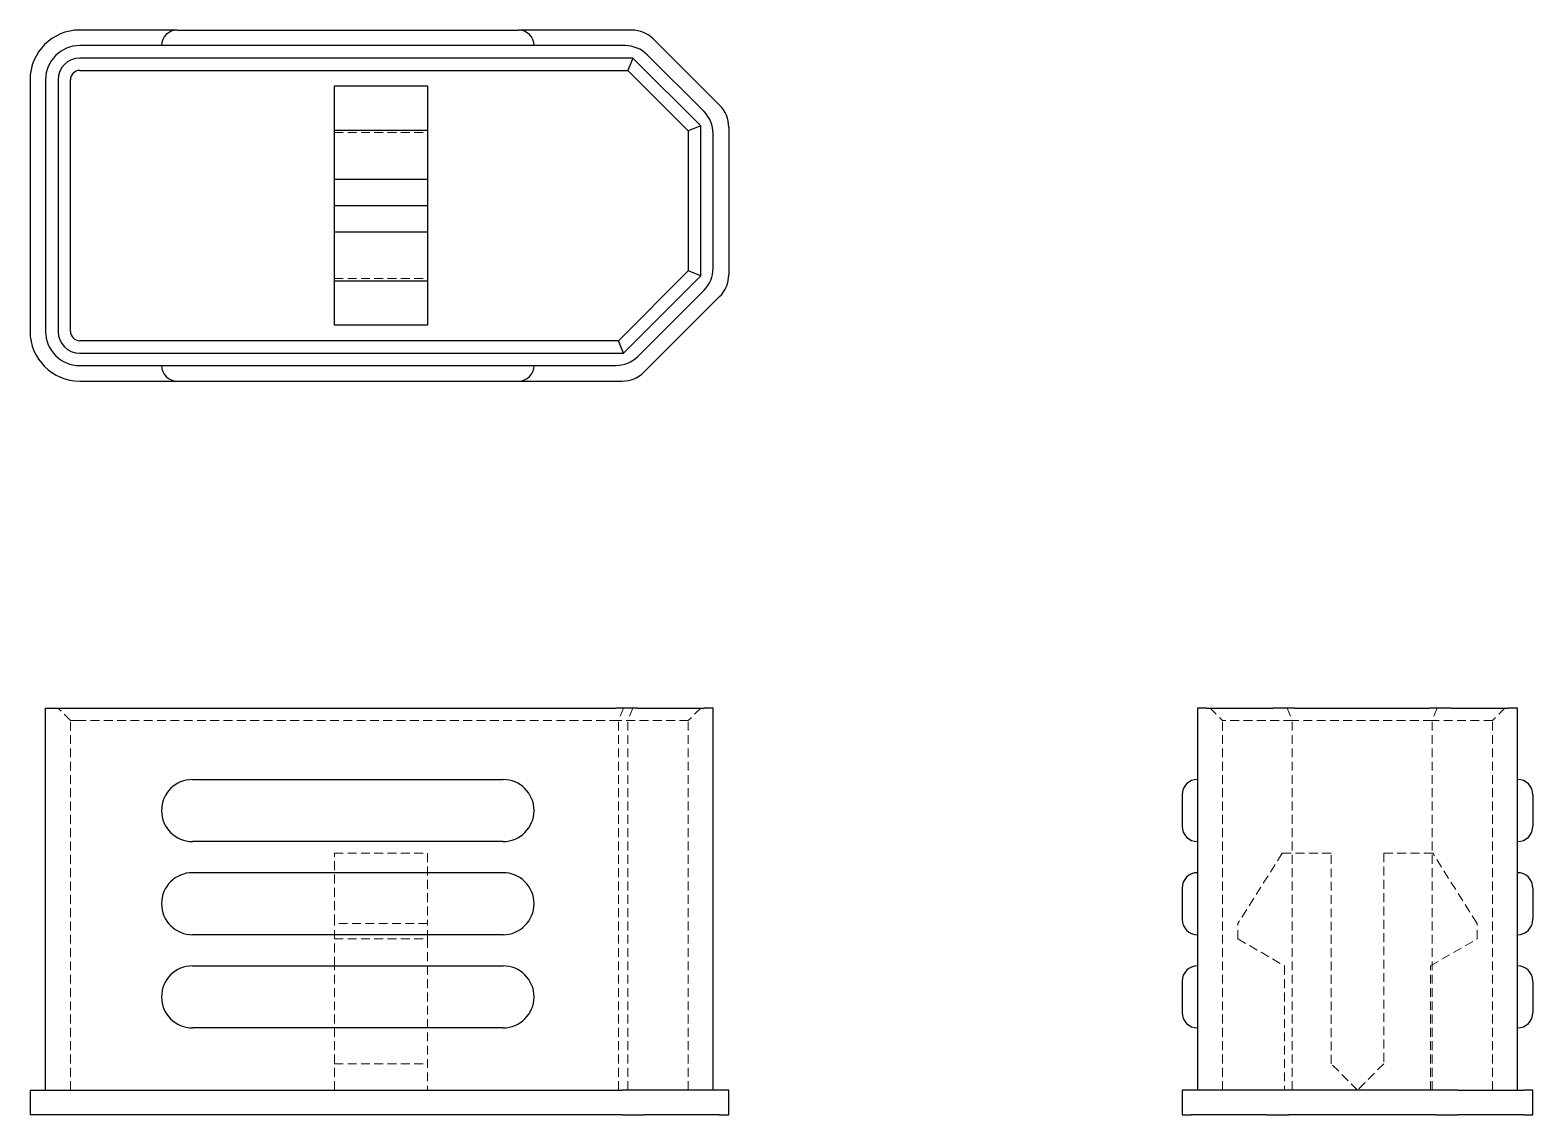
# Model space of a CAD drawing. Header units: millimetres. Extents: x 33 to 248, y 28 to 183.
import ezdxf

# ---------------------------------------------------------------- set-up
doc = ezdxf.new("R2010")
doc.units = ezdxf.units.MM
doc.linetypes.add('HIDDEN', pattern=[1.905, 1.27, -0.635])

msp = doc.modelspace()

# ---------------------------------------------------------------- linework, layer by layer
at = {"color": 7, "linetype": 'Continuous', "lineweight": 25}
for p, q in [((54.04, 183.11), (40.11, 183.11)), ((54.04, 183.11), (56.26, 183.11)), ((56.26, 183.11), (100.7, 183.11)), ((100.7, 183.11), (102.93, 183.11)), ((119.11, 183.11), (102.93, 183.11)), ((118.19, 180.89), (40.11, 180.89)), ((131.7, 172.36), (122.25, 181.81)), ((119.29, 179.11), (40.11, 179.11)), ((119.29, 179.11), (118.56, 177.33)), ((129, 169.4), (119.29, 179.11)), ((129.48, 171.44), (121.33, 179.59)), ((40.11, 177.33), (118.56, 177.33)), ((118.56, 177.33), (127.22, 168.67)), ((33, 176), (33, 140)), ((35.22, 176), (35.22, 140)), ((37, 176), (37, 140)), ((38.78, 140), (38.78, 176)), ((76.56, 168.77), (76.56, 175.11)), ((76.56, 175.11), (89.89, 175.11)), ((89.89, 175.11), (89.89, 168.77)), ((76.56, 168.77), (89.89, 168.77)), ((76.56, 161.78), (76.56, 168.77)), ((89.89, 168.77), (89.89, 161.78)), ((129, 169.4), (127.22, 168.67)), ((127.22, 168.67), (127.22, 148.67)), ((129, 147.93), (129, 169.4)), ((130.78, 149.03), (130.78, 168.3)), ((133, 169.22), (133, 148.11)), ((76.56, 161.78), (89.89, 161.78)), ((76.56, 158), (76.56, 161.78)), ((89.89, 161.78), (89.89, 158)), ((76.56, 158), (89.89, 158)), ((76.56, 154.22), (76.56, 158)), ((89.89, 158), (89.89, 154.22)), ((76.56, 154.22), (89.89, 154.22)), ((76.56, 147.23), (76.56, 154.22)), ((89.89, 154.22), (89.89, 147.23)), ((127.22, 148.67), (117.22, 138.67)), ((129, 147.93), (127.22, 148.67)), ((76.56, 147.23), (89.89, 147.23)), ((76.56, 140.89), (76.56, 147.23)), ((89.89, 147.23), (89.89, 140.89)), ((117.96, 136.89), (129, 147.93)), ((120, 136.41), (129.48, 145.89)), ((131.7, 144.97), (120.92, 134.19)), ((89.89, 140.89), (76.56, 140.89)), ((117.22, 138.67), (40.11, 138.67)), ((117.96, 136.89), (117.22, 138.67)), ((40.11, 136.89), (117.96, 136.89)), ((40.11, 135.11), (116.85, 135.11)), ((40.11, 132.89), (54.04, 132.89)), ((54.04, 132.89), (56.26, 132.89)), ((56.26, 132.89), (100.7, 132.89)), ((100.7, 132.89), (102.93, 132.89)), ((102.93, 132.89), (117.77, 132.89)), ((35.22, 31.44), (35.22, 86.11)), ((35.22, 86.11), (40.11, 86.11)), ((40.11, 86.11), (116.85, 86.11)), ((120, 86.11), (116.85, 86.11)), ((120, 86.11), (129.48, 86.11)), ((130.78, 86.11), (129.48, 86.11)), ((130.78, 31.44), (130.78, 86.11)), ((200.11, 86.11), (200.11, 31.44)), ((201.41, 86.11), (200.11, 86.11)), ((201.41, 86.11), (210.89, 86.11)), ((214.03, 86.11), (210.89, 86.11)), ((214.03, 86.11), (233.3, 86.11)), ((236.44, 86.11), (233.3, 86.11)), ((236.44, 86.11), (244.59, 86.11)), ((245.89, 86.11), (244.59, 86.11)), ((245.89, 31.44), (245.89, 86.11)), ((56.26, 75.89), (100.7, 75.89)), ((197.89, 73.67), (197.89, 69.22)), ((248.11, 73.67), (248.11, 69.22)), ((100.7, 67), (56.26, 67)), ((56.26, 62.56), (100.7, 62.56)), ((197.89, 60.33), (197.89, 55.89)), ((248.11, 60.33), (248.11, 55.89)), ((100.7, 53.67), (56.26, 53.67)), ((56.26, 49.22), (100.7, 49.22)), ((197.89, 47), (197.89, 42.56)), ((248.11, 47), (248.11, 42.56)), ((100.7, 40.33), (56.26, 40.33)), ((33, 31.44), (33, 27.89)), ((33, 31.44), (40.11, 31.44)), ((40.11, 31.44), (117.77, 31.44)), ((120.92, 31.44), (117.77, 31.44)), ((131.7, 31.44), (120.92, 31.44)), ((133, 31.44), (131.7, 31.44)), ((133, 27.89), (133, 31.44)), ((197.89, 31.44), (197.89, 27.89)), ((199.19, 31.44), (197.89, 31.44)), ((209.97, 31.44), (199.19, 31.44)), ((213.11, 31.44), (209.97, 31.44)), ((234.22, 31.44), (213.11, 31.44)), ((237.36, 31.44), (234.22, 31.44)), ((237.36, 31.44), (246.81, 31.44)), ((248.11, 31.44), (246.81, 31.44)), ((248.11, 27.89), (248.11, 31.44)), ((40.11, 27.89), (33, 27.89)), ((117.77, 27.89), (40.11, 27.89)), ((117.77, 27.89), (120.92, 27.89)), ((131.7, 27.89), (120.92, 27.89)), ((131.7, 27.89), (133, 27.89)), ((197.89, 27.89), (199.19, 27.89)), ((209.97, 27.89), (199.19, 27.89)), ((209.97, 27.89), (213.11, 27.89)), ((234.22, 27.89), (213.11, 27.89)), ((234.22, 27.89), (237.36, 27.89)), ((246.81, 27.89), (237.36, 27.89)), ((246.81, 27.89), (248.11, 27.89))]:
    msp.add_line(p, q, dxfattribs=at)
at = {"color": 7, "linetype": 'HIDDEN', "lineweight": 18}
for p, q in [((76.56, 168.44), (89.89, 168.44)), ((76.56, 147.56), (89.89, 147.56)), ((38.78, 84.33), (37, 86.11)), ((117.96, 86.11), (117.22, 84.33)), ((119.29, 86.11), (118.56, 84.33)), ((129, 86.11), (127.22, 84.33)), ((201.89, 86.11), (203.67, 84.33)), ((212.93, 86.11), (213.67, 84.33)), ((234.4, 86.11), (233.67, 84.33)), ((244.11, 86.11), (242.33, 84.33)), ((40.11, 84.33), (38.78, 84.33)), ((38.78, 31.44), (38.78, 84.33)), ((117.22, 84.33), (40.11, 84.33)), ((117.22, 31.44), (117.22, 84.33)), ((127.22, 84.33), (117.22, 84.33)), ((118.56, 31.44), (118.56, 84.33)), ((127.22, 31.44), (127.22, 84.33)), ((213.67, 84.33), (203.67, 84.33)), ((203.67, 31.44), (203.67, 84.33)), ((233.67, 84.33), (213.67, 84.33)), ((213.67, 31.44), (213.67, 84.33)), ((242.33, 84.33), (233.67, 84.33)), ((233.67, 31.44), (233.67, 84.33)), ((242.33, 31.44), (242.33, 84.33)), ((76.56, 55.29), (76.56, 65.33)), ((76.56, 65.33), (89.89, 65.33)), ((89.89, 65.33), (89.89, 55.29)), ((212.23, 65.33), (205.89, 55.29)), ((219.22, 65.33), (212.23, 65.33)), ((219.22, 35.22), (219.22, 65.33)), ((226.78, 65.33), (226.78, 35.22)), ((233.77, 65.33), (226.78, 65.33)), ((240.11, 55.29), (233.77, 65.33)), ((89.89, 55.29), (76.56, 55.29)), ((76.56, 53.07), (76.56, 55.29)), ((89.89, 53.07), (89.89, 55.29)), ((205.89, 53.07), (205.89, 55.29)), ((240.11, 53.07), (240.11, 55.29)), ((76.56, 53.07), (89.89, 53.07)), ((76.56, 49.22), (76.56, 53.07)), ((89.89, 53.07), (89.89, 49.22)), ((205.89, 53.07), (212.56, 49.22)), ((233.44, 49.22), (240.11, 53.07)), ((76.56, 31.44), (76.56, 49.22)), ((89.89, 49.22), (89.89, 31.44)), ((212.56, 49.22), (212.56, 31.44)), ((233.44, 31.44), (233.44, 49.22)), ((76.56, 35.22), (89.89, 35.22)), ((223, 31.44), (219.22, 35.22)), ((226.78, 35.22), (223, 31.44))]:
    msp.add_line(p, q, dxfattribs=at)
at = {"color": 7, "linetype": 'Continuous', "lineweight": 25}
for centre, radius, start, end in [((40.11, 176), 7.11, 90, 180), ((54.04, 180.89), 2.22, 90, 180), ((102.93, 180.89), 2.22, 0, 90), ((119.11, 178.67), 4.44, 45, 90), ((40.11, 176), 4.89, 90, 180), ((118.19, 176.44), 4.44, 45, 90), ((40.11, 176), 3.11, 90, 180), ((40.11, 176), 1.33, 90, 180), ((128.56, 169.22), 4.44, 0, 45), ((126.33, 168.3), 4.44, 0, 45), ((126.33, 149.03), 4.44, 315, 0), ((128.56, 148.11), 4.44, 315, 0), ((40.11, 140), 7.11, 180, 270), ((40.11, 140), 4.89, 180, 270), ((40.11, 140), 3.11, 180, 270), ((40.11, 140), 1.33, 180, 270), ((116.85, 139.56), 4.44, 270, 315), ((54.04, 135.11), 2.22, 180, 270), ((102.93, 135.11), 2.22, 270, 0), ((117.77, 137.33), 4.44, 270, 315), ((56.26, 71.44), 4.44, 90, 270), ((100.7, 71.44), 4.44, 270, 90), ((200.11, 73.67), 2.22, 90, 180), ((245.89, 73.67), 2.22, 0, 90), ((200.11, 69.22), 2.22, 180, 270), ((245.89, 69.22), 2.22, 270, 0), ((56.26, 58.11), 4.44, 90, 270), ((100.7, 58.11), 4.44, 270, 90), ((200.11, 60.33), 2.22, 90, 180), ((245.89, 60.33), 2.22, 0, 90), ((200.11, 55.89), 2.22, 180, 270), ((245.89, 55.89), 2.22, 270, 0), ((56.26, 44.78), 4.44, 90, 270), ((100.7, 44.78), 4.44, 270, 90), ((200.11, 47), 2.22, 90, 180), ((245.89, 47), 2.22, 0, 90), ((200.11, 42.56), 2.22, 180, 270), ((245.89, 42.56), 2.22, 270, 0)]:
    msp.add_arc(centre, radius, start, end, dxfattribs=at)

doc.saveas('drawing.dxf')
